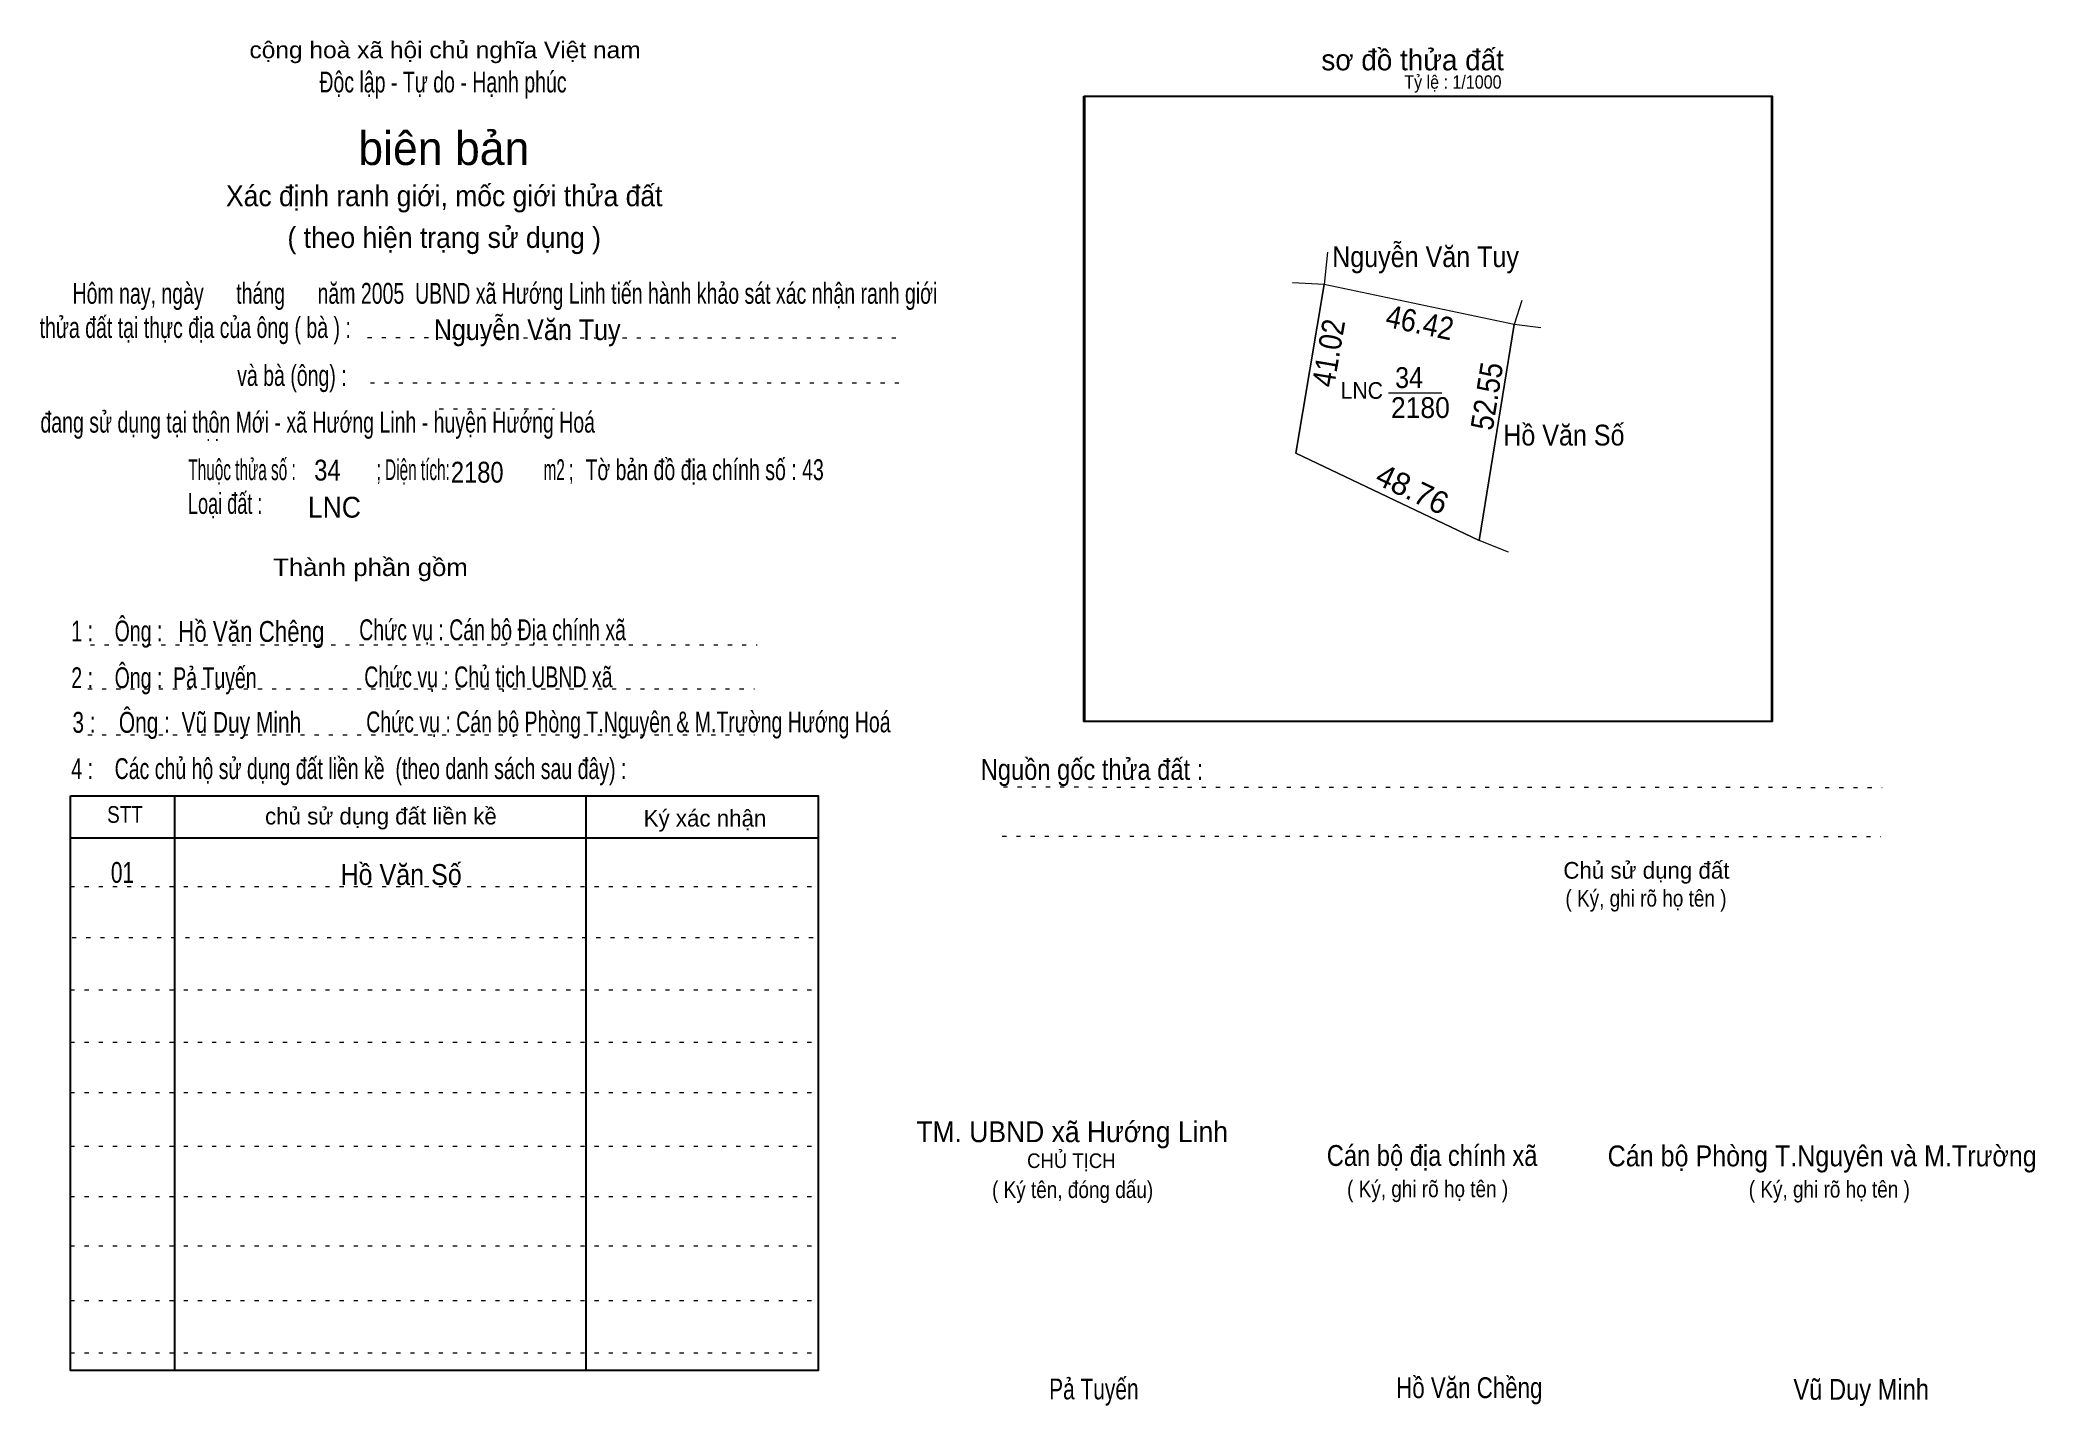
# Model space of a CAD drawing. Header units: centimetres. Extents: x -1.5 to 46.4, y -3.9 to 28.9.
import ezdxf
from ezdxf.enums import TextEntityAlignment as Align

# ---------------------------------------------------------------- set-up
doc = ezdxf.new("R2010")
doc.units = ezdxf.units.CM
doc.header["$LTSCALE"] = 0.2
doc.linetypes.add('DOTTED', pattern=[1.5, 0.3, -1.2])
for name, color, linetype, lineweight in [('15', 7, 'Continuous', 13), ('2', 7, 'Continuous', 25), ('22', 7, 'Continuous', 13), ('5', 7, 'DOTTED', 13)]:
    doc.layers.add(name, color=color, linetype=linetype, lineweight=lineweight)
for name, color, linetype in [('16', 7, 'Continuous'), ('34', 7, 'Continuous'), ('51', 7, 'Continuous')]:
    doc.layers.add(name, color=color, linetype=linetype)

msp = doc.modelspace()

# ---------------------------------------------------------------- linework, layer by layer
at = {"layer": '15'}
msp.add_line((30.87, 20.4), (32.15, 20.4), dxfattribs=at)
at = {"layer": '2'}
msp.add_lwpolyline([(23.56, 27.52), (40.06, 27.52), (40.06, 12.52), (23.56, 12.52)], close=True, dxfattribs=at)
at = {"layer": '22'}
msp.add_line((33.75, 16.58), (33.05, 16.86), dxfattribs=at)
for points in [[(29.41, 23.78), (29.33, 23), (28.57, 23.04)], [(33.05, 16.86), (28.65, 18.96), (29.33, 23)], [(34.07, 22.62), (33.89, 22.04), (29.33, 23)], [(34.53, 21.96), (33.89, 22.04), (33.05, 16.86)]]:
    msp.add_lwpolyline(points, dxfattribs=at)
msp.add_lwpolyline([(33.89, 22.04), (29.33, 23), (28.65, 18.96), (33.05, 16.86)], close=True, dxfattribs=at)
at = {"layer": '5'}
for p, q in [((6.37, 21.73), (19.21, 21.72)), ((6.44, 20.64), (19.25, 20.64)), ((8.09, 20.02), (10.86, 20.02)), ((-0.28, 14.36), (15.72, 14.36)), ((-0.34, 13.3), (15.66, 13.3)), ((-0.34, 12.2), (15.66, 12.2)), ((21.63, 10.95), (42.72, 10.94)), ((21.6, 9.77), (42.69, 9.76)), ((-0.76, 8.56), (17.18, 8.56)), ((-0.72, 7.34), (17.22, 7.34)), ((-0.76, 6.08), (17.18, 6.08)), ((-0.76, 4.83), (17.18, 4.83)), ((-0.76, 3.62), (17.18, 3.62)), ((-0.76, 2.33), (17.18, 2.33)), ((-0.76, 1.13), (17.18, 1.13)), ((-0.76, -0.06), (17.18, -0.06)), ((-0.76, -1.37), (17.18, -1.37)), ((-0.76, -2.62), (17.18, -2.62))]:
    msp.add_line(p, q, dxfattribs=at)
at = {"layer": '5', "linetype": 'Continuous', "lineweight": 25}
for p, q in [((1.74, 10.74), (1.74, -3.05)), ((11.61, 10.74), (11.61, -3.05)), ((-0.76, 9.73), (17.18, 9.73))]:
    msp.add_line(p, q, dxfattribs=at)
for points in [[(23.58, 27.52), (40.08, 27.52), (40.08, 12.52), (23.58, 12.52)], [(-0.76, 10.74), (17.18, 10.74), (17.18, -3.05), (-0.76, -3.05)]]:
    msp.add_lwpolyline(points, close=True, dxfattribs=at)

# ---------------------------------------------------------------- texts
at = {"layer": '15'}
for s, width, p in [('34', 0.9, (31.03, 20.52)), ('2180', 0.95, (30.93, 19.8))]:
    msp.add_text(s, height=0.4999, dxfattribs=dict(at, width=width)).set_placement(p)
at = {"layer": '16', "width": 0.9}
for s, p in [('Nguyễn Văn Tuy', (31.76, 23.42)), ('Hồ Văn Số', (35.08, 19.14))]:
    msp.add_text(s, height=0.4999, dxfattribs=at).set_placement(p, align=Align.CENTER)
for s, p in [('Nguyễn Văn Tuy', (7.96, 21.67)), ('Hồ Văn Số', (5.72, 8.6))]:
    msp.add_text(s, height=0.5, dxfattribs=at).set_placement(p)
at = {"layer": '22', "width": 0.95}
msp.add_text('LNC', height=0.4, dxfattribs=at).set_placement((30.23, 20.26), align=Align.CENTER)
at = {"layer": '34'}
for s, height, width, p in [(': : ', 0.32, 0.85, (2.5, 19.25)), ('34', 0.5, 0.85, (5.09, 18.3)), ('2180', 0.5, 0.85, (8.37, 18.25)), ('LNC', 0.5, 0.95, (4.94, 17.41)), ('01', 0.5, 0.75, (0.21, 8.65))]:
    msp.add_text(s, height=height, dxfattribs=dict(at, width=width)).set_placement(p)
at = {"layer": '5'}
for s, height, width, p in [('cộng hoà xã hội chủ nghĩa Việt nam', 0.4, 1.1, (8.23, 28.43)), ('Độc lập - Tự do - Hạnh phúc', 0.5, 0.7, (8.18, 27.61)), ('Xác định ranh giới, mốc giới thửa đất', 0.5, 0.95, (8.21, 24.88)), ('( theo hiện trạng sử dụng )', 0.5, 0.95, (8.21, 23.88)), ('Thành phần gồm', 0.42, 1.1, (6.44, 16.01)), ('Hồ Văn Chêng', 0.5, 0.8, (3.58, 14.43)), ('Chức vụ : Cán bộ Địa chính xã', 0.5, 0.7, (9.37, 14.47)), ('Chức vụ : Chủ tịch UBND xã', 0.5, 0.7, (9.27, 13.34)), ('Chức vụ : Cán bộ Phòng T.Nguyên & M.Trường Hướng Hoá', 0.5, 0.7, (12.63, 12.26)), ('    Nguồn gốc thửa đất :', 0.5, 0.85, (23.44, 11.12)), ('( Ký, ghi rõ họ tên )', 0.4, 0.85, (37.05, 8.08)), ('CHỦ TỊCH', 0.35, 0.95, (23.26, 1.81)), ('( Ký tên, đóng dấu)', 0.4, 0.85, (23.29, 1.09)), ('( Ký, ghi rõ họ tên )', 0.4, 0.85, (31.81, 1.11)), ('( Ký, ghi rõ họ tên )', 0.4, 0.85, (41.45, 1.1)), ('Pả Tuyến', 0.5, 0.75, (23.8, -3.74)), ('Hồ Văn Chềng', 0.5, 0.8, (32.81, -3.71)), ('Vũ Duy Minh', 0.5, 0.85, (42.215, -3.75))]:
    msp.add_text(s, height=height, dxfattribs=dict(at, width=width)).set_placement(p, align=Align.CENTER)
msp.add_text('sơ đồ thửa đất', height=0.5, dxfattribs=at).set_placement((29.26, 28.14))
for s, height, p in [('biên bản', 0.8, (8.2, 25.87)), ('      chủ sử dụng đất liền kề', 0.4, (6.245, 10.05)), ('   Ký xác nhận', 0.4, (14.245, 10)), ('Chủ sử dụng đất', 0.4, (37.06, 8.75))]:
    msp.add_text(s, height=height, dxfattribs=at).set_placement(p, align=Align.CENTER)
for s, height, width, p in [('   Hôm nay, ngày      tháng      năm 2005  UBND xã Hướng Linh tiến hành khảo sát xác nhận ranh giới ', 0.5, 0.7, (-1.1, 22.54)), ('thửa đất tại thực địa của ông ( bà ) :                                       ', 0.5, 0.7, (-1.5, 21.72)), ('                                     và bà (ông) :', 0.5, 0.7, (-1.57, 20.57)), (' đang sử dụng tại thôn Mới - xã Hướng Linh - huyện Hướng Hoá', 0.5, 0.7, (-1.61, 19.45)), ('Thuộc thửa số :                   ; Diện tích:                      m2 ;                                            ', 0.5, 0.55, (2.07, 18.31)), ('Tờ bản đồ địa chính số : 43', 0.5, 0.7, (11.6, 18.31)), ('Loại đất :  ', 0.5, 0.65, (2.06, 17.5)), ('    1 :    Ông :                                                        ', 0.5, 0.7, (-1.26, 14.44)), ('    2 :    Ông :  Pả Tuyến', 0.5, 0.7, (-1.26, 13.32)), ('    3 :    Ông :  Vũ Duy Minh', 0.5, 0.75, (-1.27, 12.25)), ('    4 :    Các chủ hộ sử dụng đất liền kề  (theo danh sách sau đây) :', 0.5, 0.7, (-1.26, 11.14)), ('STT', 0.4, 0.85, (0.12, 10.09)), ('TM. UBND xã Hướng Linh', 0.5, 0.95, (19.54, 2.43)), ('Cán bộ địa chính xã  ', 0.5, 0.85, (29.39, 1.86)), ('Cán bộ Phòng T.Nguyên và M.Trường', 0.5, 0.9, (36.13, 1.85))]:
    msp.add_text(s, height=height, dxfattribs=dict(at, width=width)).set_placement(p)
at = {"layer": '51', "width": 0.9}
msp.add_text('Tỷ lệ : 1/1000', height=0.32, dxfattribs=at).set_placement((31.25, 27.7))
for s, rotation, p in [('41.02', 80.359, (29.6984, 21.3148)), ('46.42', 348.116, (31.5694, 21.8276)), ('52.55', 80.912, (33.4983, 20.2824))]:
    msp.add_text(s, height=0.54, rotation=rotation, dxfattribs=at).set_placement(p, align=Align.CENTER)
at = {"layer": '51'}
msp.add_text('48.76', height=0.54, rotation=334.476, dxfattribs=at).set_placement((31.3287, 17.8491), align=Align.CENTER)

doc.saveas('drawing.dxf')
